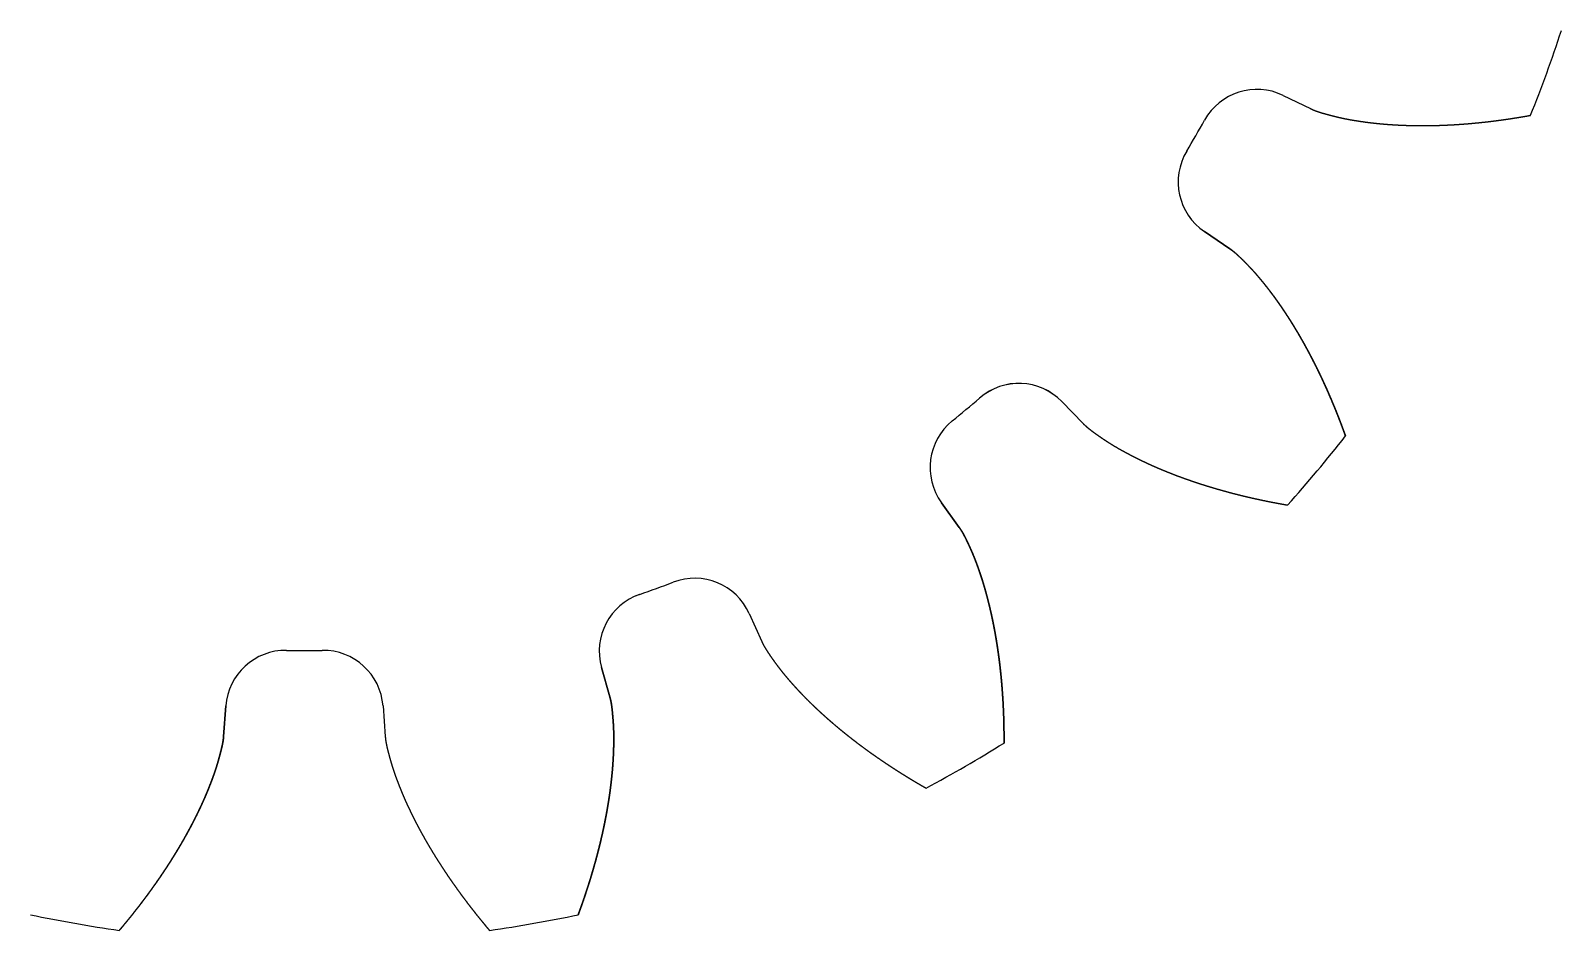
# Model space of a CAD drawing. Header units: millimetres. Extents: x -103 to 35, y -35 to 35.
# Drawn here: x -7.25 to 33.28, y -34.66 to -10.84 of the extents above; entities that cross this region are included whole.
import ezdxf

# ---------------------------------------------------------------- set-up
doc = ezdxf.new("R2010")
doc.units = ezdxf.units.MM
doc.layers.get('0').update_dxf_attribs({"linetype": 'CONTINUOUS'})

msp = doc.modelspace()

# ---------------------------------------------------------------- linework, layer by layer
for p, q in [((25.91, -12.556), (26.638, -12.908)), ((25.91, -12.556), (26.638, -12.908)), ((24.498, -16.615), (23.829, -16.161)), ((23.829, -16.161), (24.498, -16.615)), ((20.053, -20.661), (20.616, -21.24)), ((20.053, -20.661), (20.616, -21.24)), ((17.338, -23.991), (16.865, -23.336)), ((16.865, -23.336), (17.338, -23.991)), ((11.778, -26.273), (12.108, -27.01)), ((11.778, -26.273), (12.108, -27.01)), ((8.086, -28.474), (7.866, -27.697)), ((7.866, -27.697), (8.086, -28.474)), ((-2.14, -29.523), (-2.081, -28.717)), ((-2.081, -28.717), (-2.14, -29.523)), ((2.081, -28.717), (2.14, -29.523)), ((2.081, -28.717), (2.14, -29.523))]:
    msp.add_line(p, q)
for centre, radius, start, end in [((0, 0), 35, 338.0472, 341.9528), ((0, 0), 35, 338.0472, 341.9528), ((25.219, -13.985), 1.587, 64.1707, 150.9895), ((25.219, -13.985), 1.587, 64.1707, 150.9895), ((0, 0), 27.249, 329.0105, 330.9895), ((0, 0), 27.249, 329.0105, 330.9895), ((24.721, -14.847), 1.588, 149.0105, 235.8293), ((24.721, -14.847), 1.588, 149.0105, 235.8293), ((18.915, -21.767), 1.588, 44.1707, 130.9895), ((18.915, -21.767), 1.587, 44.1707, 130.9895), ((0, 0), 27.249, 309.0105, 310.9895), ((0, 0), 27.249, 309.0105, 310.9895), ((18.152, -22.407), 1.587, 129.0105, 215.8293), ((18.152, -22.407), 1.588, 129.0105, 215.8293), ((0, 0), 35, 318.0472, 321.9528), ((0, 0), 35, 318.0472, 321.9528), ((0, 0), 27.249, 289.0105, 290.9895), ((0, 0), 27.249, 289.0105, 290.9895), ((10.329, -26.923), 1.587, 24.1707, 110.9895), ((10.329, -26.923), 1.587, 24.1707, 110.9895), ((9.393, -27.264), 1.588, 109.0105, 195.8293), ((9.393, -27.264), 1.587, 109.0105, 195.8293), ((-0.498, -28.832), 1.587, 89.0105, 175.8293), ((-0.498, -28.832), 1.587, 89.0105, 175.8293), ((0, 0), 27.249, 269.0105, 270.9895), ((0, 0), 27.249, 269.0105, 270.9895), ((0.498, -28.832), 1.587, 4.1707, 90.9895), ((0.498, -28.832), 1.587, 4.1707, 90.9895), ((0, 0), 35, 298.0472, 301.9528), ((0, 0), 35, 298.0472, 301.9528), ((0, 0), 35, 258.0472, 261.9528), ((0, 0), 35, 258.0472, 261.9528), ((0, 0), 35, 278.0472, 281.9528), ((0, 0), 35, 278.0472, 281.9528)]:
    msp.add_arc(centre, radius, start, end)
for points in [[(26.638, -12.908), (26.652, -12.915), (26.681, -12.929), (26.725, -12.948), (26.784, -12.971), (26.86, -12.996), (26.937, -13.02), (27.014, -13.042), (27.091, -13.063), (27.169, -13.084), (27.247, -13.104), (27.326, -13.124), (27.404, -13.142), (27.483, -13.16), (27.563, -13.176), (27.643, -13.191), (27.723, -13.206), (27.803, -13.219), (27.884, -13.232), (27.965, -13.244), (28.046, -13.256), (28.127, -13.267), (28.209, -13.277), (28.291, -13.287), (28.373, -13.296), (28.455, -13.304), (28.537, -13.312), (28.62, -13.319), (28.703, -13.325), (28.786, -13.331), (28.869, -13.336), (28.952, -13.341), (29.035, -13.345), (29.119, -13.348), (29.203, -13.351), (29.286, -13.353), (29.371, -13.355), (29.455, -13.356), (29.539, -13.357), (29.623, -13.357), (29.708, -13.356), (29.793, -13.356), (29.877, -13.354), (29.962, -13.352), (30.047, -13.35), (30.132, -13.347), (30.218, -13.343), (30.303, -13.339), (30.388, -13.335), (30.474, -13.33), (30.56, -13.324), (30.645, -13.318), (30.731, -13.312), (30.817, -13.305), (30.903, -13.297), (30.989, -13.289), (31.075, -13.281), (31.161, -13.272), (31.248, -13.263), (31.334, -13.253), (31.42, -13.243), (31.507, -13.232), (31.594, -13.221), (31.68, -13.209), (31.767, -13.197), (31.854, -13.185), (31.94, -13.172), (32.027, -13.158), (32.114, -13.144), (32.201, -13.13), (32.288, -13.115), (32.358, -13.103), (32.41, -13.094), (32.445, -13.088), (32.462, -13.085)], [(26.638, -12.908), (26.652, -12.915), (26.681, -12.929), (26.725, -12.948), (26.784, -12.971), (26.86, -12.996), (26.937, -13.02), (27.014, -13.042), (27.091, -13.063), (27.169, -13.084), (27.247, -13.104), (27.326, -13.124), (27.404, -13.142), (27.483, -13.16), (27.563, -13.176), (27.643, -13.191), (27.723, -13.206), (27.803, -13.219), (27.884, -13.232), (27.965, -13.244), (28.046, -13.256), (28.127, -13.267), (28.209, -13.277), (28.291, -13.287), (28.373, -13.296), (28.455, -13.304), (28.537, -13.312), (28.62, -13.319), (28.703, -13.325), (28.786, -13.331), (28.869, -13.336), (28.952, -13.341), (29.035, -13.345), (29.119, -13.348), (29.203, -13.351), (29.286, -13.353), (29.371, -13.355), (29.455, -13.356), (29.539, -13.357), (29.623, -13.357), (29.708, -13.356), (29.793, -13.356), (29.877, -13.354), (29.962, -13.352), (30.047, -13.35), (30.132, -13.347), (30.218, -13.343), (30.303, -13.339), (30.388, -13.335), (30.474, -13.33), (30.56, -13.324), (30.645, -13.318), (30.731, -13.312), (30.817, -13.305), (30.903, -13.297), (30.989, -13.289), (31.075, -13.281), (31.161, -13.272), (31.248, -13.263), (31.334, -13.253), (31.42, -13.243), (31.507, -13.232), (31.594, -13.221), (31.68, -13.209), (31.767, -13.197), (31.854, -13.185), (31.94, -13.172), (32.027, -13.158), (32.114, -13.144), (32.201, -13.13), (32.288, -13.115), (32.358, -13.103), (32.41, -13.094), (32.445, -13.088), (32.462, -13.085)], [(27.563, -21.571), (27.557, -21.554), (27.545, -21.521), (27.527, -21.471), (27.502, -21.405), (27.472, -21.322), (27.44, -21.239), (27.409, -21.157), (27.377, -21.075), (27.345, -20.994), (27.313, -20.912), (27.28, -20.831), (27.246, -20.75), (27.213, -20.67), (27.179, -20.59), (27.144, -20.51), (27.11, -20.43), (27.075, -20.351), (27.039, -20.271), (27.003, -20.193), (26.967, -20.114), (26.931, -20.036), (26.894, -19.958), (26.856, -19.881), (26.819, -19.803), (26.781, -19.726), (26.742, -19.65), (26.703, -19.574), (26.664, -19.498), (26.625, -19.422), (26.585, -19.347), (26.544, -19.272), (26.504, -19.198), (26.463, -19.123), (26.421, -19.05), (26.379, -18.976), (26.337, -18.903), (26.294, -18.83), (26.251, -18.758), (26.207, -18.686), (26.163, -18.615), (26.119, -18.544), (26.074, -18.473), (26.029, -18.403), (25.984, -18.333), (25.938, -18.264), (25.891, -18.195), (25.844, -18.126), (25.797, -18.058), (25.749, -17.991), (25.701, -17.923), (25.652, -17.857), (25.603, -17.791), (25.553, -17.725), (25.503, -17.661), (25.452, -17.596), (25.401, -17.532), (25.35, -17.469), (25.298, -17.406), (25.245, -17.344), (25.192, -17.282), (25.138, -17.221), (25.084, -17.162), (25.028, -17.103), (24.972, -17.045), (24.916, -16.987), (24.859, -16.93), (24.802, -16.874), (24.744, -16.818), (24.685, -16.763), (24.625, -16.711), (24.575, -16.671), (24.537, -16.642), (24.511, -16.624), (24.498, -16.615)], [(24.498, -16.615), (24.511, -16.624), (24.537, -16.642), (24.575, -16.671), (24.625, -16.711), (24.685, -16.763), (24.744, -16.818), (24.802, -16.874), (24.859, -16.93), (24.916, -16.987), (24.972, -17.045), (25.028, -17.103), (25.084, -17.162), (25.138, -17.221), (25.192, -17.282), (25.245, -17.344), (25.298, -17.406), (25.35, -17.469), (25.401, -17.532), (25.452, -17.596), (25.503, -17.661), (25.553, -17.725), (25.603, -17.791), (25.652, -17.857), (25.701, -17.923), (25.749, -17.991), (25.797, -18.058), (25.844, -18.126), (25.891, -18.195), (25.938, -18.264), (25.984, -18.333), (26.029, -18.403), (26.074, -18.473), (26.119, -18.544), (26.163, -18.615), (26.207, -18.686), (26.251, -18.758), (26.294, -18.83), (26.337, -18.903), (26.379, -18.976), (26.421, -19.05), (26.463, -19.123), (26.504, -19.198), (26.544, -19.272), (26.585, -19.347), (26.625, -19.422), (26.664, -19.498), (26.703, -19.574), (26.742, -19.65), (26.781, -19.726), (26.819, -19.803), (26.856, -19.881), (26.894, -19.958), (26.931, -20.036), (26.967, -20.114), (27.003, -20.193), (27.039, -20.271), (27.075, -20.351), (27.11, -20.43), (27.144, -20.51), (27.179, -20.59), (27.213, -20.67), (27.246, -20.75), (27.28, -20.831), (27.313, -20.912), (27.345, -20.994), (27.377, -21.075), (27.409, -21.157), (27.44, -21.239), (27.472, -21.322), (27.502, -21.405), (27.527, -21.471), (27.545, -21.521), (27.557, -21.554), (27.563, -21.571)], [(20.616, -21.24), (20.627, -21.252), (20.65, -21.274), (20.685, -21.307), (20.733, -21.349), (20.795, -21.399), (20.859, -21.448), (20.924, -21.495), (20.99, -21.541), (21.056, -21.587), (21.122, -21.633), (21.189, -21.678), (21.257, -21.722), (21.325, -21.766), (21.394, -21.808), (21.464, -21.85), (21.534, -21.891), (21.605, -21.931), (21.677, -21.971), (21.749, -22.01), (21.821, -22.049), (21.893, -22.087), (21.967, -22.125), (22.04, -22.162), (22.114, -22.198), (22.189, -22.234), (22.263, -22.269), (22.339, -22.304), (22.414, -22.338), (22.49, -22.372), (22.566, -22.405), (22.643, -22.438), (22.72, -22.47), (22.798, -22.502), (22.875, -22.534), (22.953, -22.564), (23.032, -22.595), (23.11, -22.625), (23.189, -22.654), (23.269, -22.683), (23.348, -22.712), (23.428, -22.74), (23.508, -22.767), (23.589, -22.795), (23.669, -22.821), (23.75, -22.848), (23.832, -22.873), (23.913, -22.899), (23.995, -22.924), (24.077, -22.948), (24.16, -22.972), (24.242, -22.996), (24.325, -23.019), (24.408, -23.042), (24.491, -23.065), (24.575, -23.087), (24.659, -23.108), (24.743, -23.129), (24.827, -23.15), (24.912, -23.171), (24.996, -23.191), (25.081, -23.21), (25.166, -23.229), (25.252, -23.248), (25.337, -23.266), (25.423, -23.284), (25.509, -23.302), (25.595, -23.319), (25.682, -23.335), (25.768, -23.352), (25.855, -23.368), (25.925, -23.38), (25.977, -23.389), (26.012, -23.395), (26.029, -23.398)], [(20.616, -21.24), (20.627, -21.252), (20.65, -21.274), (20.685, -21.307), (20.733, -21.349), (20.795, -21.399), (20.859, -21.448), (20.924, -21.495), (20.99, -21.541), (21.056, -21.587), (21.122, -21.633), (21.189, -21.678), (21.257, -21.722), (21.325, -21.766), (21.394, -21.808), (21.464, -21.85), (21.534, -21.891), (21.605, -21.931), (21.677, -21.971), (21.749, -22.01), (21.821, -22.049), (21.893, -22.087), (21.967, -22.125), (22.04, -22.162), (22.114, -22.198), (22.189, -22.234), (22.263, -22.269), (22.339, -22.304), (22.414, -22.338), (22.49, -22.372), (22.566, -22.405), (22.643, -22.438), (22.72, -22.47), (22.798, -22.502), (22.875, -22.534), (22.953, -22.564), (23.032, -22.595), (23.11, -22.625), (23.189, -22.654), (23.269, -22.683), (23.348, -22.712), (23.428, -22.74), (23.508, -22.767), (23.589, -22.795), (23.669, -22.821), (23.75, -22.848), (23.832, -22.873), (23.913, -22.899), (23.995, -22.924), (24.077, -22.948), (24.16, -22.972), (24.242, -22.996), (24.325, -23.019), (24.408, -23.042), (24.491, -23.065), (24.575, -23.087), (24.659, -23.108), (24.743, -23.129), (24.827, -23.15), (24.912, -23.171), (24.996, -23.191), (25.081, -23.21), (25.166, -23.229), (25.252, -23.248), (25.337, -23.266), (25.423, -23.284), (25.509, -23.302), (25.595, -23.319), (25.682, -23.335), (25.768, -23.352), (25.855, -23.368), (25.925, -23.38), (25.977, -23.389), (26.012, -23.395), (26.029, -23.398)], [(18.523, -29.697), (18.523, -29.679), (18.523, -29.644), (18.523, -29.591), (18.523, -29.52), (18.522, -29.432), (18.521, -29.344), (18.52, -29.256), (18.518, -29.168), (18.516, -29.08), (18.513, -28.993), (18.51, -28.905), (18.506, -28.818), (18.502, -28.731), (18.498, -28.644), (18.493, -28.557), (18.487, -28.47), (18.482, -28.383), (18.475, -28.297), (18.469, -28.211), (18.461, -28.124), (18.454, -28.038), (18.446, -27.953), (18.437, -27.867), (18.428, -27.782), (18.419, -27.696), (18.409, -27.611), (18.398, -27.526), (18.388, -27.442), (18.376, -27.357), (18.364, -27.273), (18.352, -27.189), (18.339, -27.105), (18.326, -27.021), (18.312, -26.937), (18.298, -26.854), (18.283, -26.771), (18.268, -26.688), (18.252, -26.605), (18.236, -26.523), (18.219, -26.441), (18.202, -26.359), (18.184, -26.277), (18.165, -26.195), (18.146, -26.114), (18.127, -26.033), (18.107, -25.953), (18.086, -25.872), (18.065, -25.792), (18.043, -25.712), (18.021, -25.633), (17.998, -25.554), (17.974, -25.475), (17.95, -25.396), (17.925, -25.318), (17.899, -25.24), (17.873, -25.163), (17.846, -25.085), (17.819, -25.009), (17.791, -24.932), (17.762, -24.856), (17.732, -24.781), (17.701, -24.706), (17.669, -24.631), (17.637, -24.558), (17.603, -24.484), (17.569, -24.411), (17.535, -24.339), (17.5, -24.267), (17.463, -24.195), (17.425, -24.125), (17.392, -24.07), (17.365, -24.031), (17.347, -24.004), (17.338, -23.991)], [(17.338, -23.991), (17.347, -24.004), (17.365, -24.031), (17.392, -24.07), (17.425, -24.125), (17.463, -24.195), (17.5, -24.267), (17.535, -24.339), (17.569, -24.411), (17.603, -24.484), (17.637, -24.558), (17.669, -24.631), (17.701, -24.706), (17.732, -24.781), (17.762, -24.856), (17.791, -24.932), (17.819, -25.009), (17.846, -25.085), (17.873, -25.163), (17.899, -25.24), (17.925, -25.318), (17.95, -25.396), (17.974, -25.475), (17.998, -25.554), (18.021, -25.633), (18.043, -25.712), (18.065, -25.792), (18.086, -25.872), (18.107, -25.953), (18.127, -26.033), (18.146, -26.114), (18.165, -26.195), (18.184, -26.277), (18.202, -26.359), (18.219, -26.441), (18.236, -26.523), (18.252, -26.605), (18.268, -26.688), (18.283, -26.771), (18.298, -26.854), (18.312, -26.937), (18.326, -27.021), (18.339, -27.105), (18.352, -27.189), (18.364, -27.273), (18.376, -27.357), (18.388, -27.442), (18.398, -27.526), (18.409, -27.611), (18.419, -27.696), (18.428, -27.782), (18.437, -27.867), (18.446, -27.953), (18.454, -28.038), (18.461, -28.124), (18.469, -28.211), (18.475, -28.297), (18.482, -28.383), (18.487, -28.47), (18.493, -28.557), (18.498, -28.644), (18.502, -28.731), (18.506, -28.818), (18.51, -28.905), (18.513, -28.993), (18.516, -29.08), (18.518, -29.168), (18.52, -29.256), (18.521, -29.344), (18.522, -29.432), (18.523, -29.52), (18.523, -29.591), (18.523, -29.644), (18.523, -29.679), (18.523, -29.697)], [(12.108, -27.01), (12.115, -27.025), (12.128, -27.054), (12.15, -27.097), (12.181, -27.153), (12.222, -27.221), (12.266, -27.288), (12.311, -27.355), (12.356, -27.421), (12.403, -27.487), (12.449, -27.553), (12.497, -27.618), (12.545, -27.683), (12.595, -27.747), (12.645, -27.81), (12.696, -27.873), (12.749, -27.936), (12.801, -27.998), (12.855, -28.06), (12.909, -28.121), (12.964, -28.182), (13.019, -28.243), (13.075, -28.303), (13.131, -28.363), (13.188, -28.423), (13.246, -28.482), (13.304, -28.541), (13.363, -28.599), (13.422, -28.657), (13.482, -28.715), (13.542, -28.772), (13.603, -28.829), (13.665, -28.886), (13.726, -28.942), (13.789, -28.998), (13.852, -29.054), (13.915, -29.109), (13.978, -29.164), (14.043, -29.219), (14.107, -29.273), (14.172, -29.328), (14.238, -29.381), (14.304, -29.435), (14.37, -29.488), (14.437, -29.54), (14.504, -29.593), (14.571, -29.645), (14.639, -29.697), (14.708, -29.748), (14.776, -29.799), (14.845, -29.85), (14.915, -29.901), (14.985, -29.951), (15.055, -30.001), (15.126, -30.05), (15.197, -30.1), (15.268, -30.148), (15.34, -30.197), (15.412, -30.245), (15.484, -30.293), (15.557, -30.341), (15.63, -30.389), (15.704, -30.436), (15.778, -30.482), (15.852, -30.529), (15.926, -30.575), (16.001, -30.621), (16.076, -30.667), (16.152, -30.712), (16.228, -30.757), (16.304, -30.801), (16.365, -30.837), (16.411, -30.863), (16.442, -30.881), (16.457, -30.89)], [(12.108, -27.01), (12.115, -27.025), (12.128, -27.054), (12.15, -27.097), (12.181, -27.153), (12.222, -27.221), (12.266, -27.288), (12.311, -27.355), (12.356, -27.421), (12.403, -27.487), (12.449, -27.553), (12.497, -27.618), (12.545, -27.683), (12.595, -27.747), (12.645, -27.81), (12.696, -27.873), (12.749, -27.936), (12.801, -27.998), (12.855, -28.06), (12.909, -28.121), (12.964, -28.182), (13.019, -28.243), (13.075, -28.303), (13.131, -28.363), (13.188, -28.423), (13.246, -28.482), (13.304, -28.541), (13.363, -28.599), (13.422, -28.657), (13.482, -28.715), (13.542, -28.772), (13.603, -28.829), (13.665, -28.886), (13.726, -28.942), (13.789, -28.998), (13.852, -29.054), (13.915, -29.109), (13.978, -29.164), (14.043, -29.219), (14.107, -29.273), (14.172, -29.328), (14.238, -29.381), (14.304, -29.435), (14.37, -29.488), (14.437, -29.54), (14.504, -29.593), (14.571, -29.645), (14.639, -29.697), (14.708, -29.748), (14.776, -29.799), (14.845, -29.85), (14.915, -29.901), (14.985, -29.951), (15.055, -30.001), (15.126, -30.05), (15.197, -30.1), (15.268, -30.148), (15.34, -30.197), (15.412, -30.245), (15.484, -30.293), (15.557, -30.341), (15.63, -30.389), (15.704, -30.436), (15.778, -30.482), (15.852, -30.529), (15.926, -30.575), (16.001, -30.621), (16.076, -30.667), (16.152, -30.712), (16.228, -30.757), (16.304, -30.801), (16.365, -30.837), (16.411, -30.863), (16.442, -30.881), (16.457, -30.89)], [(7.249, -34.241), (7.255, -34.225), (7.267, -34.191), (7.285, -34.141), (7.309, -34.075), (7.339, -33.992), (7.368, -33.909), (7.397, -33.826), (7.425, -33.742), (7.453, -33.659), (7.48, -33.576), (7.507, -33.493), (7.534, -33.409), (7.56, -33.326), (7.585, -33.243), (7.611, -33.159), (7.635, -33.076), (7.659, -32.993), (7.683, -32.909), (7.706, -32.826), (7.729, -32.743), (7.751, -32.659), (7.773, -32.576), (7.794, -32.492), (7.815, -32.409), (7.835, -32.326), (7.855, -32.242), (7.874, -32.159), (7.893, -32.076), (7.911, -31.992), (7.929, -31.909), (7.946, -31.826), (7.963, -31.742), (7.979, -31.659), (7.995, -31.576), (8.01, -31.493), (8.024, -31.41), (8.038, -31.326), (8.052, -31.243), (8.065, -31.16), (8.077, -31.077), (8.089, -30.994), (8.1, -30.911), (8.11, -30.829), (8.12, -30.746), (8.13, -30.663), (8.138, -30.58), (8.146, -30.498), (8.154, -30.415), (8.161, -30.333), (8.167, -30.25), (8.172, -30.168), (8.177, -30.086), (8.181, -30.004), (8.184, -29.922), (8.187, -29.84), (8.189, -29.758), (8.19, -29.676), (8.191, -29.595), (8.191, -29.513), (8.19, -29.432), (8.187, -29.351), (8.184, -29.27), (8.179, -29.189), (8.174, -29.109), (8.167, -29.028), (8.16, -28.948), (8.153, -28.868), (8.145, -28.788), (8.135, -28.709), (8.123, -28.63), (8.11, -28.567), (8.099, -28.521), (8.091, -28.49), (8.086, -28.474)], [(8.086, -28.474), (8.091, -28.49), (8.099, -28.521), (8.11, -28.567), (8.123, -28.63), (8.135, -28.709), (8.145, -28.788), (8.153, -28.868), (8.16, -28.948), (8.167, -29.028), (8.174, -29.109), (8.179, -29.189), (8.184, -29.27), (8.187, -29.351), (8.19, -29.432), (8.191, -29.513), (8.191, -29.595), (8.19, -29.676), (8.189, -29.758), (8.187, -29.84), (8.184, -29.922), (8.181, -30.004), (8.177, -30.086), (8.172, -30.168), (8.167, -30.25), (8.161, -30.333), (8.154, -30.415), (8.146, -30.498), (8.138, -30.58), (8.13, -30.663), (8.12, -30.746), (8.11, -30.829), (8.1, -30.911), (8.089, -30.994), (8.077, -31.077), (8.065, -31.16), (8.052, -31.243), (8.038, -31.326), (8.024, -31.41), (8.01, -31.493), (7.995, -31.576), (7.979, -31.659), (7.963, -31.742), (7.946, -31.826), (7.929, -31.909), (7.911, -31.992), (7.893, -32.076), (7.874, -32.159), (7.855, -32.242), (7.835, -32.326), (7.815, -32.409), (7.794, -32.492), (7.773, -32.576), (7.751, -32.659), (7.729, -32.743), (7.706, -32.826), (7.683, -32.909), (7.659, -32.993), (7.635, -33.076), (7.611, -33.159), (7.585, -33.243), (7.56, -33.326), (7.534, -33.409), (7.507, -33.493), (7.48, -33.576), (7.453, -33.659), (7.425, -33.742), (7.397, -33.826), (7.368, -33.909), (7.339, -33.992), (7.309, -34.075), (7.285, -34.141), (7.267, -34.191), (7.255, -34.225), (7.249, -34.241)], [(-4.9, -34.655), (-4.888, -34.642), (-4.865, -34.615), (-4.831, -34.574), (-4.786, -34.52), (-4.729, -34.452), (-4.674, -34.384), (-4.618, -34.316), (-4.563, -34.247), (-4.509, -34.178), (-4.454, -34.109), (-4.401, -34.04), (-4.347, -33.971), (-4.294, -33.902), (-4.242, -33.832), (-4.19, -33.763), (-4.138, -33.693), (-4.087, -33.623), (-4.036, -33.552), (-3.986, -33.482), (-3.936, -33.411), (-3.886, -33.341), (-3.837, -33.27), (-3.789, -33.199), (-3.741, -33.127), (-3.693, -33.056), (-3.646, -32.984), (-3.6, -32.913), (-3.553, -32.841), (-3.508, -32.769), (-3.463, -32.696), (-3.418, -32.624), (-3.374, -32.552), (-3.33, -32.479), (-3.287, -32.406), (-3.244, -32.333), (-3.202, -32.26), (-3.161, -32.187), (-3.12, -32.113), (-3.079, -32.039), (-3.039, -31.966), (-3, -31.892), (-2.961, -31.818), (-2.923, -31.743), (-2.885, -31.669), (-2.848, -31.594), (-2.812, -31.52), (-2.776, -31.445), (-2.74, -31.37), (-2.706, -31.295), (-2.672, -31.219), (-2.638, -31.144), (-2.606, -31.068), (-2.574, -30.992), (-2.543, -30.917), (-2.513, -30.84), (-2.483, -30.764), (-2.454, -30.688), (-2.425, -30.611), (-2.397, -30.535), (-2.371, -30.458), (-2.345, -30.381), (-2.321, -30.304), (-2.297, -30.226), (-2.275, -30.149), (-2.254, -30.071), (-2.233, -29.994), (-2.212, -29.916), (-2.193, -29.838), (-2.175, -29.76), (-2.159, -29.681), (-2.149, -29.618), (-2.144, -29.571), (-2.141, -29.539), (-2.14, -29.523)], [(-2.14, -29.523), (-2.141, -29.539), (-2.144, -29.571), (-2.149, -29.618), (-2.159, -29.681), (-2.175, -29.76), (-2.193, -29.838), (-2.212, -29.916), (-2.233, -29.994), (-2.254, -30.071), (-2.275, -30.149), (-2.297, -30.226), (-2.321, -30.304), (-2.345, -30.381), (-2.371, -30.458), (-2.397, -30.535), (-2.425, -30.611), (-2.454, -30.688), (-2.483, -30.764), (-2.513, -30.84), (-2.543, -30.917), (-2.574, -30.992), (-2.606, -31.068), (-2.638, -31.144), (-2.672, -31.219), (-2.706, -31.295), (-2.74, -31.37), (-2.776, -31.445), (-2.812, -31.52), (-2.848, -31.594), (-2.885, -31.669), (-2.923, -31.743), (-2.961, -31.818), (-3, -31.892), (-3.039, -31.966), (-3.079, -32.039), (-3.12, -32.113), (-3.161, -32.187), (-3.202, -32.26), (-3.244, -32.333), (-3.287, -32.406), (-3.33, -32.479), (-3.374, -32.552), (-3.418, -32.624), (-3.463, -32.696), (-3.508, -32.769), (-3.553, -32.841), (-3.6, -32.913), (-3.646, -32.984), (-3.693, -33.056), (-3.741, -33.127), (-3.789, -33.199), (-3.837, -33.27), (-3.886, -33.341), (-3.936, -33.411), (-3.986, -33.482), (-4.036, -33.552), (-4.087, -33.623), (-4.138, -33.693), (-4.19, -33.763), (-4.242, -33.832), (-4.294, -33.902), (-4.347, -33.971), (-4.401, -34.04), (-4.454, -34.109), (-4.509, -34.178), (-4.563, -34.247), (-4.618, -34.316), (-4.674, -34.384), (-4.729, -34.452), (-4.786, -34.52), (-4.831, -34.574), (-4.865, -34.615), (-4.888, -34.642), (-4.9, -34.655)], [(2.14, -29.523), (2.141, -29.539), (2.144, -29.571), (2.149, -29.618), (2.159, -29.681), (2.175, -29.76), (2.193, -29.838), (2.212, -29.916), (2.233, -29.994), (2.254, -30.071), (2.275, -30.149), (2.297, -30.226), (2.321, -30.304), (2.345, -30.381), (2.371, -30.458), (2.397, -30.535), (2.425, -30.611), (2.454, -30.688), (2.483, -30.764), (2.513, -30.84), (2.543, -30.917), (2.574, -30.992), (2.606, -31.068), (2.638, -31.144), (2.672, -31.219), (2.706, -31.295), (2.74, -31.37), (2.776, -31.445), (2.812, -31.52), (2.848, -31.594), (2.885, -31.669), (2.923, -31.743), (2.961, -31.818), (3, -31.892), (3.039, -31.966), (3.079, -32.039), (3.12, -32.113), (3.161, -32.187), (3.202, -32.26), (3.244, -32.333), (3.287, -32.406), (3.33, -32.479), (3.374, -32.552), (3.418, -32.624), (3.463, -32.696), (3.508, -32.769), (3.553, -32.841), (3.6, -32.913), (3.646, -32.984), (3.693, -33.056), (3.741, -33.127), (3.789, -33.199), (3.837, -33.27), (3.886, -33.341), (3.936, -33.411), (3.986, -33.482), (4.036, -33.552), (4.087, -33.623), (4.138, -33.693), (4.19, -33.763), (4.242, -33.832), (4.294, -33.902), (4.347, -33.971), (4.401, -34.04), (4.454, -34.109), (4.509, -34.178), (4.563, -34.247), (4.618, -34.316), (4.674, -34.384), (4.729, -34.452), (4.786, -34.52), (4.831, -34.574), (4.865, -34.615), (4.888, -34.642), (4.9, -34.655)], [(2.14, -29.523), (2.141, -29.539), (2.144, -29.571), (2.149, -29.618), (2.159, -29.681), (2.175, -29.76), (2.193, -29.838), (2.212, -29.916), (2.233, -29.994), (2.254, -30.071), (2.275, -30.149), (2.297, -30.226), (2.321, -30.304), (2.345, -30.381), (2.371, -30.458), (2.397, -30.535), (2.425, -30.611), (2.454, -30.688), (2.483, -30.764), (2.513, -30.84), (2.543, -30.917), (2.574, -30.992), (2.606, -31.068), (2.638, -31.144), (2.672, -31.219), (2.706, -31.295), (2.74, -31.37), (2.776, -31.445), (2.812, -31.52), (2.848, -31.594), (2.885, -31.669), (2.923, -31.743), (2.961, -31.818), (3, -31.892), (3.039, -31.966), (3.079, -32.039), (3.12, -32.113), (3.161, -32.187), (3.202, -32.26), (3.244, -32.333), (3.287, -32.406), (3.33, -32.479), (3.374, -32.552), (3.418, -32.624), (3.463, -32.696), (3.508, -32.769), (3.553, -32.841), (3.6, -32.913), (3.646, -32.984), (3.693, -33.056), (3.741, -33.127), (3.789, -33.199), (3.837, -33.27), (3.886, -33.341), (3.936, -33.411), (3.986, -33.482), (4.036, -33.552), (4.087, -33.623), (4.138, -33.693), (4.19, -33.763), (4.242, -33.832), (4.294, -33.902), (4.347, -33.971), (4.401, -34.04), (4.454, -34.109), (4.509, -34.178), (4.563, -34.247), (4.618, -34.316), (4.674, -34.384), (4.729, -34.452), (4.786, -34.52), (4.831, -34.574), (4.865, -34.615), (4.888, -34.642), (4.9, -34.655)]]:
    msp.add_open_spline(points, degree=5)

doc.saveas('drawing.dxf')
